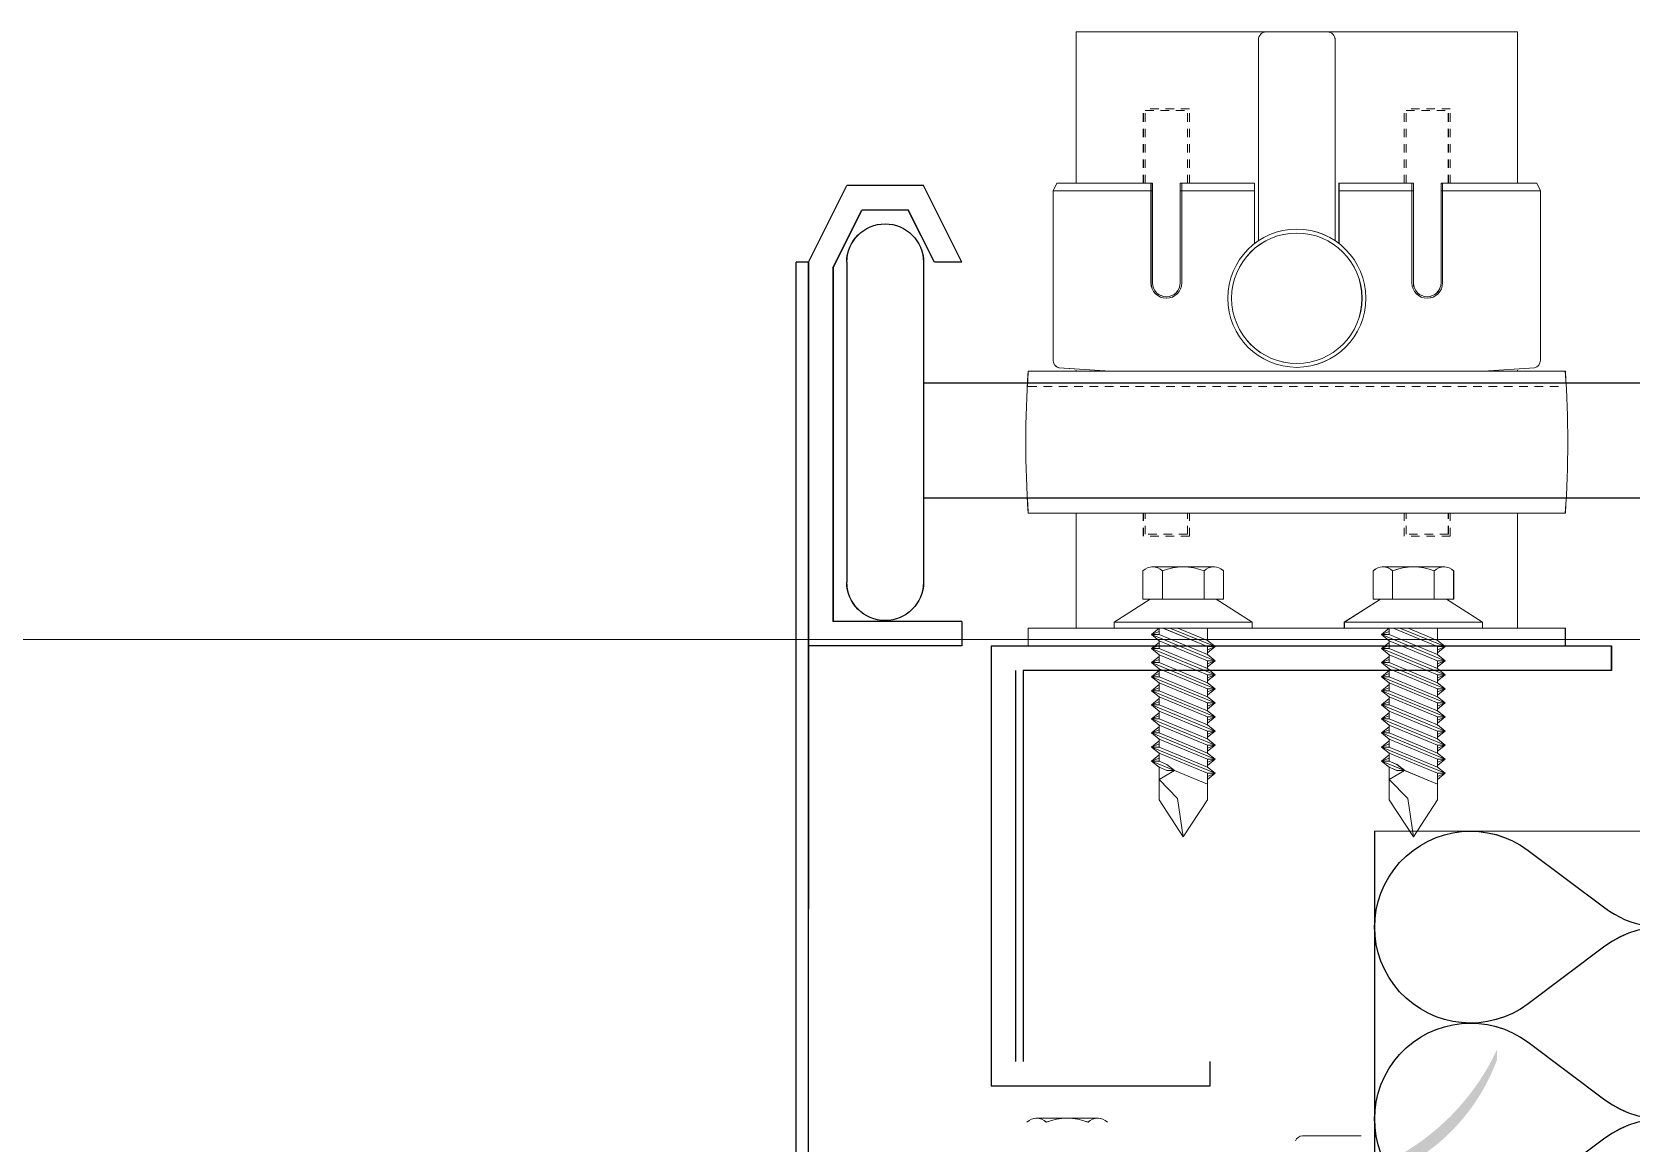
# Model space of a CAD drawing. Header units: millimetres. Extents: x 3546612 to 5615882, y 547008 to 3162891.
# Drawn here: x 5400125 to 5400333.5, y 2445301.9 to 2445446.7 of the extents above; entities that cross this region are included whole.
import ezdxf

# ---------------------------------------------------------------- set-up
doc = ezdxf.new("R2010")
doc.units = ezdxf.units.MM
doc.linetypes.add('XR-평면도$0$HID', pattern=[2, 1.1, -0.9])
for name, color, linetype, lineweight in [('XR-평면도$0$A-CNTL', 9, 'Continuous', 15), ('XR-평면도$0$A-CONC-LIN1', 9, 'Continuous', 40), ('XR-평면도$0$A-DWXM-SHUT', 9, 'Continuous', 25), ('XR-평면도$0$A-FFXM-EQP', 9, 'Continuous', 15), ('XR-평면도$0$A-WAXM-PANL', 9, 'Continuous', 20)]:
    doc.layers.add(name, color=color, linetype=linetype, lineweight=lineweight)
doc.layers.add('XR-평면도$0$HAT', color=9, linetype='Continuous')

# ---------------------------------------------------------------- blocks, each defined once
blk = doc.blocks.new('XR-평면도$0$중심선(210216)')
at = {"layer": 'XR-평면도$0$A-CNTL', "ltscale": 300}
blk.add_lwpolyline([(-10000, 106000), (186000, 106000)], dxfattribs=at)
blk = doc.blocks.new('XR-평면도$0$단열재(PANEL)')
at = {"layer": 'XR-평면도$0$HAT'}
blk.add_lwpolyline([(-40, 730, 2), (-40, 770), (-60, 755, -2.000000000000001), (-60, 795), (-40, 780, 2), (-40, 820), (-60, 805, -2.000000000000001), (-60, 845), (-40, 830, 0.5097583433887193), (-1.337641983787762, 841.9319882801028, 0.5097583433887193)], format="xyb", dxfattribs=at)
blk = doc.blocks.new('XR-평면도$0$셔터(9600)230515')
at = {"layer": 'XR-평면도$0$A-FFXM-EQP'}
h = blk.add_hatch(color=256, dxfattribs=at)
h.paths.add_polyline_path([(9728.397390720844, 328.7435445988376, 0.0163060599630648), (9730.06910590589, 328.4705163294275, 1.195216071426934), (9732.318687831461, 330.0361336262722, 0.5433413256729775), (9730.03388345003, 329.5490610727866, -0.0136969446400019), (9728.397390720844, 329.976572820713)])
h.paths.add_polyline_path([(9728.397390720844, 328.7435445988376), (9728.397390720844, 329.976572820713, -0.0123550019948872), (9726.943266180753, 330.4385669248004), (9726.779162024557, 330.4385669248004, -0.2136446565201314), (9726.089404357075, 330.7473888860841, -0.1952151342262193), (9709.052759034037, 346.5337131561537), (9709.052759034037, 345.2237729037006, 0.2612675896303575)])
at = {"layer": 'XR-평면도$0$A-DWXM-SHUT', "ltscale": 20}
for p, q in [((9778.799999901503, 449.1499967547425), (9783.799999901503, 459.1499967547425)), ((9783.799999901503, 459.1499967547425), (9793.799999901503, 459.1499967547425)), ((9798.799999901503, 449.1499967547425), (9793.799999901503, 459.1499967547425)), ((9782.377708667367, 449.1499967547425), (9785.777708665877, 455.9499967517622)), ((9785.777708665877, 455.9499967517622), (9791.822291137129, 455.9499967517622)), ((9795.599999902248, 448.3945792215236), (9791.822291137129, 455.9499967517622)), ((9778.799999901503, 449.1499967547425), (9782.377708667367, 449.1499967547425)), ((9783.799999897778, 449.1499967547425), (9783.799999897778, 407.4499967517622)), ((9793.799999901503, 449.1499967547425), (9793.799999901503, 407.4499967517622)), ((9795.599999902248, 448.3945792215236), (9795.599999902248, 402.3499967502721)), ((9798.799999901503, 449.1499967547425), (9798.799999901503, 364.886421811796)), ((9798.799999901503, 326.5999967844982), (9798.799999901503, 449.1499967547425)), ((9798.799999901503, 449.1499967547425), (9800.399999902993, 449.1499967547425)), ((9800.399999902993, 324.9999967830081), (9800.399999902993, 449.1499967547425)), ((9783.799999897778, 433.4499967517622), (9599.676910248994, 433.4499967517622)), ((9783.799999897778, 418.4499967517622), (9599.676910248994, 418.4499967517622)), ((9778.799999901503, 402.3499967502721), (9795.599999902248, 402.3499967502721)), ((9778.799999901503, 402.3499967502721), (9778.799999901503, 399.1499967547425)), ((9774.999999897032, 399.1499967547425), (9694.156135299652, 399.1499967547425)), ((9694.156135299652, 399.1499967547425), (9694.156135299652, 395.9499967517622)), ((9774.999999900758, 399.1499967547425), (9694.156135303378, 399.1499967547425)), ((9774.999999900758, 399.1499967547425), (9774.999999900758, 341.7999967532523)), ((9778.799999901503, 399.1499967547425), (9798.799999901503, 399.1499967547425)), ((9694.156135299652, 395.9499967517622), (9770.799999897778, 395.9499967517622)), ((9770.799999901503, 395.9499967517622), (9770.799999901503, 344.9999967562326)), ((9771.799999901503, 395.9499967517622), (9771.799999901503, 344.9999967562326)), ((9746.451523558646, 341.7999967532523), (9746.451523558646, 344.9999967562326)), ((9774.999999900758, 341.7999967532523), (9746.451523558646, 341.7999967532523))]:
    blk.add_line(p, q, dxfattribs=at)
for centre, start, end in [((9788.799999901503, 449.1499967547425, 1.862677123654066e-09), 0, 180), ((9788.799999901503, 407.4499967517622, 1.862677123654066e-09), 180, 0)]:
    blk.add_arc(centre, 5, start, end, dxfattribs=at)
at = {"layer": 'XR-평면도$0$A-FFXM-EQP'}
for p, q in [((9706.39982963115, 459.4499967517622), (9706.39982963115, 479.1499967547425)), ((9763.89982963115, 479.1499967547425), (9706.39982963115, 479.1499967547425)), ((9730.14982963115, 451.9333115266927), (9730.14982963115, 478.1499967547425)), ((9739.14982963115, 479.1499967547425), (9731.14982963115, 479.1499967547425)), ((9740.14982963115, 451.9333115266927), (9740.14982963115, 478.1499967547425)), ((9763.89982963115, 479.1499967547425), (9763.89982963115, 459.4499967517622)), ((9703.39982963115, 458.4499967517622), (9703.87000957638, 459.4499967517622)), ((9716.34982963413, 459.4499967517622), (9703.87000957638, 459.4499967517622)), ((9716.14982963115, 446.4499967517622), (9716.14982963115, 459.4499967517622)), ((9716.34982963413, 446.4499967517622), (9716.34982963413, 459.4499967517622)), ((9719.949829631894, 446.4499967517622), (9719.949829631894, 459.4499967517622)), ((9729.64982963115, 459.4499967517622), (9719.949829631894, 459.4499967517622)), ((9720.14982963115, 446.4499967517622), (9720.14982963115, 459.4499967517622)), ((9729.64982963115, 459.4499967517622), (9729.64982963115, 451.57390017531)), ((9740.64982963115, 459.4499967517622), (9740.64982963115, 451.57390017531)), ((9750.34982963413, 459.4499967517622), (9740.64982963115, 459.4499967517622)), ((9750.14982963115, 446.4499967517622), (9750.14982963115, 459.4499967517622)), ((9750.34982963413, 446.4499967517622), (9750.34982963413, 459.4499967517622)), ((9753.949829631894, 446.4499967517622), (9753.949829631894, 459.4499967517622)), ((9766.429649689644, 459.4499967517622), (9753.949829631894, 459.4499967517622)), ((9754.14982963115, 446.4499967517622), (9754.14982963115, 459.4499967517622)), ((9766.89982963115, 458.4499967517622), (9766.429649689644, 459.4499967517622)), ((9703.39982963115, 458.4499967517622), (9703.39982963115, 436.3634037124284)), ((9716.34982963413, 458.4499967517622), (9703.39982963115, 458.4499967517622)), ((9729.64982963115, 458.4499967517622), (9719.949829631894, 458.4499967517622)), ((9750.34982963413, 458.4499967517622), (9740.64982963115, 458.4499967517622)), ((9766.89982963115, 458.4499967517622), (9753.949829631894, 458.4499967517622)), ((9766.89982963115, 458.4499967517622), (9766.89982963115, 436.3634037124284)), ((9770.14982963115, 434.9499967517622), (9700.14982963115, 434.9499967517622)), ((9710.820690070688, 434.9499967517622), (9704.156266586333, 435.3935186462768)), ((9706.39982963115, 435.0675902562507), (9706.39982963115, 434.9499967517622)), ((9759.478969195336, 434.9499967517622), (9766.14339267969, 435.3935186462768)), ((9763.89982963115, 435.0675902562507), (9763.89982963115, 434.9499967517622)), ((9770.14982963115, 416.4499967517622), (9700.14982963115, 416.4499967517622)), ((9706.39982963115, 401.4499967517622), (9706.39982963115, 416.4499967517622)), ((9763.89982963115, 416.4499967517622), (9763.89982963115, 402.4499967517622)), ((9714.699829631894, 408.9499967517622), (9714.699829631894, 405.2499967562326)), ((9715.879510232657, 409.4499967517622), (9724.020149031132, 409.4499967517622)), ((9717.236283366978, 408.9499967517622), (9717.236283366978, 405.2499967562326)), ((9722.663375896811, 408.9499967517622), (9722.663375896811, 405.2499967562326)), ((9725.199829631894, 408.9499967517622), (9725.199829631894, 405.2499967562326)), ((9744.699829631894, 408.9499967517622), (9744.699829631894, 405.2499967562326)), ((9745.879510232657, 409.4499967517622), (9754.020149031132, 409.4499967517622)), ((9747.236283366978, 408.9499967517622), (9747.236283366978, 405.2499967562326)), ((9752.663375896811, 408.9499967517622), (9752.663375896811, 405.2499967562326)), ((9755.199829631894, 408.9499967517622), (9755.199829631894, 405.2499967562326)), ((9714.699829631894, 405.2499967562326), (9725.199829631894, 405.2499967562326)), ((9744.699829631894, 405.2499967562326), (9755.199829631894, 405.2499967562326)), ((9706.39982963115, 401.4499967517622), (9706.39982963115, 402.4499967517622)), ((9763.89982963115, 401.4499967517622), (9763.89982963115, 402.4499967517622)), ((9770.14982963115, 401.4499967517622), (9700.14982963115, 401.4499967517622)), ((9700.14982963115, 401.4499967517622), (9700.14982963115, 399.1499967547425)), ((9715.799829633384, 399.0501172142394), (9721.704430972635, 401.4499967517622)), ((9715.799829633384, 397.2171172099479), (9724.09982963413, 400.6345430882939)), ((9715.799829633384, 397.2171172099479), (9724.09982963413, 400.6345430882939)), ((9716.799829633384, 399.8542174147733), (9716.799829633384, 401.4499967517622)), ((9723.09982963413, 400.6345430882939), (9723.09982963413, 401.4499967517622)), ((9745.799829633384, 399.0501172142394), (9751.704430972635, 401.4499967517622)), ((9745.799829633384, 397.2171172099479), (9754.09982963413, 400.6345430882939)), ((9745.799829633384, 397.2171172099479), (9754.09982963413, 400.6345430882939)), ((9746.799829633384, 399.8542174147733), (9746.799829633384, 401.4499967517622)), ((9753.09982963413, 400.6345430882939), (9753.09982963413, 401.4499967517622)), ((9770.14982963115, 401.4499967517622), (9770.14982963115, 399.1499967547425)), ((9715.799829633384, 395.3841172131069), (9724.09982963413, 398.8015430840023)), ((9715.799829633384, 395.3841172131069), (9724.09982963413, 398.8015430840023)), ((9716.799829633384, 398.0212174179323), (9716.799829633384, 399.0501172142394)), ((9723.09982963413, 398.8015430840023), (9723.09982963413, 399.8304428803094)), ((9745.799829633384, 395.3841172131069), (9754.09982963413, 398.8015430840023)), ((9745.799829633384, 395.3841172131069), (9754.09982963413, 398.8015430840023)), ((9746.799829633384, 398.0212174179323), (9746.799829633384, 399.0501172142394)), ((9753.09982963413, 398.8015430840023), (9753.09982963413, 399.8304428803094)), ((9715.799829633384, 393.5511172088154), (9724.09982963413, 396.9685430871614)), ((9715.799829633384, 393.5511172088154), (9724.09982963413, 396.9685430871614)), ((9716.799829633384, 396.1882174136408), (9716.799829633384, 397.2171172099479)), ((9723.09982963413, 396.9685430871614), (9723.09982963413, 397.9974428834685)), ((9723.09982963413, 395.1355430903204), (9723.09982963413, 396.1644428791769)), ((9745.799829633384, 393.5511172088154), (9754.09982963413, 396.9685430871614)), ((9745.799829633384, 393.5511172088154), (9754.09982963413, 396.9685430871614)), ((9746.799829633384, 396.1882174136408), (9746.799829633384, 397.2171172099479)), ((9753.09982963413, 396.9685430871614), (9753.09982963413, 397.9974428834685)), ((9753.09982963413, 395.1355430903204), (9753.09982963413, 396.1644428791769)), ((9715.799829633384, 391.7181172119745), (9724.09982963413, 395.1355430903204)), ((9715.799829633384, 391.7181172119745), (9724.09982963413, 395.1355430903204)), ((9716.799829633384, 394.3552174167999), (9716.799829633384, 395.3841172131069)), ((9723.09982963413, 393.3025430860289), (9723.09982963413, 394.331442882336)), ((9745.799829633384, 391.7181172119745), (9754.09982963413, 395.1355430903204)), ((9745.799829633384, 391.7181172119745), (9754.09982963413, 395.1355430903204)), ((9746.799829633384, 394.3552174167999), (9746.799829633384, 395.3841172131069)), ((9753.09982963413, 393.3025430860289), (9753.09982963413, 394.331442882336)), ((9715.799829633384, 389.8851172076829), (9724.09982963413, 393.3025430860289)), ((9715.799829633384, 389.8851172076829), (9724.09982963413, 393.3025430860289)), ((9716.799829633384, 392.5222174199589), (9716.799829633384, 393.5511172088154)), ((9723.09982963413, 391.4695430891879), (9723.09982963413, 392.4984428780444)), ((9745.799829633384, 389.8851172076829), (9754.09982963413, 393.3025430860289)), ((9745.799829633384, 389.8851172076829), (9754.09982963413, 393.3025430860289)), ((9746.799829633384, 392.5222174199589), (9746.799829633384, 393.5511172088154)), ((9753.09982963413, 391.4695430891879), (9753.09982963413, 392.4984428780444)), ((9715.799829633384, 388.052117210842), (9724.09982963413, 391.4695430891879)), ((9715.799829633384, 388.052117210842), (9724.09982963413, 391.4695430891879)), ((9716.799829633384, 390.6892174156674), (9716.799829633384, 391.7181172119745)), ((9716.799829633384, 388.8562174188264), (9716.799829633384, 389.8851172076829)), ((9723.09982963413, 389.6365430848964), (9723.09982963413, 390.6654428812035)), ((9745.799829633384, 388.052117210842), (9754.09982963413, 391.4695430891879)), ((9745.799829633384, 388.052117210842), (9754.09982963413, 391.4695430891879)), ((9746.799829633384, 390.6892174156674), (9746.799829633384, 391.7181172119745)), ((9746.799829633384, 388.8562174188264), (9746.799829633384, 389.8851172076829)), ((9753.09982963413, 389.6365430848964), (9753.09982963413, 390.6654428812035)), ((9715.799829633384, 386.219117214001), (9724.09982963413, 389.6365430848964)), ((9715.799829633384, 386.219117214001), (9724.09982963413, 389.6365430848964)), ((9715.799829633384, 384.3861172097095), (9724.09982963413, 387.8035430880554)), ((9715.799829633384, 384.3861172097095), (9724.09982963413, 387.8035430880554)), ((9716.799829633384, 387.0232174145349), (9716.799829633384, 388.052117210842)), ((9723.09982963413, 387.8035430880554), (9723.09982963413, 388.8324428843625)), ((9745.799829633384, 386.219117214001), (9754.09982963413, 389.6365430848964)), ((9745.799829633384, 386.219117214001), (9754.09982963413, 389.6365430848964)), ((9745.799829633384, 384.3861172097095), (9754.09982963413, 387.8035430880554)), ((9745.799829633384, 384.3861172097095), (9754.09982963413, 387.8035430880554)), ((9746.799829633384, 387.0232174145349), (9746.799829633384, 388.052117210842)), ((9753.09982963413, 387.8035430880554), (9753.09982963413, 388.8324428843625)), ((9715.799829633384, 382.5531172128685), (9724.09982963413, 385.9705430837639)), ((9715.799829633384, 382.5531172128685), (9724.09982963413, 385.9705430837639)), ((9716.799829633384, 385.1902174176939), (9716.799829633384, 386.219117214001)), ((9723.09982963413, 385.9705430837639), (9723.09982963413, 386.999442880071)), ((9745.799829633384, 382.5531172128685), (9754.09982963413, 385.9705430837639)), ((9745.799829633384, 382.5531172128685), (9754.09982963413, 385.9705430837639)), ((9746.799829633384, 385.1902174176939), (9746.799829633384, 386.219117214001)), ((9753.09982963413, 385.9705430837639), (9753.09982963413, 386.999442880071)), ((9716.799829633384, 383.3572174134024), (9716.799829633384, 384.3861172097095)), ((9721.091663648784, 382.8989666672715), (9724.09982963413, 384.137543086923)), ((9721.091663648784, 382.8989666672715), (9724.09982963413, 384.137543086923)), ((9723.09982963413, 384.137543086923), (9723.09982963413, 385.16644288323)), ((9746.799829633384, 383.3572174134024), (9746.799829633384, 384.3861172097095)), ((9751.091663648784, 382.8989666672715), (9754.09982963413, 384.137543086923)), ((9751.091663648784, 382.8989666672715), (9754.09982963413, 384.137543086923)), ((9753.09982963413, 384.137543086923), (9753.09982963413, 385.16644288323)), ((9716.799829633384, 379.080996756471), (9716.799829633384, 382.5531172128685)), ((9723.09982963413, 379.080996756471), (9723.09982963413, 383.3334428789385)), ((9746.799829633384, 379.080996756471), (9746.799829633384, 382.5531172128685)), ((9753.09982963413, 379.080996756471), (9753.09982963413, 383.3334428789385)), ((9761.006167152374, 337.5991856055625), (9769.146805947124, 337.5991856055625)), ((9761.006167152374, 337.5991856055625, -1.9406158230204e-06), (9769.146805947124, 337.5991856055625, -1.9406158230204e-06)), ((9726.779162024557, 335.2871599728533), (9734.421648455262, 335.2871599728533)), ((9726.779162024557, 335.2871599728533, -1.9406158230204e-06), (9734.421648455262, 335.2871599728533, -1.9406158230204e-06))]:
    blk.add_line(p, q, dxfattribs=at)
at = {"layer": 'XR-평면도$0$A-FFXM-EQP', "linetype": 'XR-평면도$0$HID'}
for p, q in [((9715.14982963115, 459.4499967517622), (9715.14982963115, 469.1499967547425)), ((9715.14982963115, 469.1499967547425), (9721.14982963115, 469.1499967547425)), ((9721.14982963115, 459.4499967517622), (9721.14982963115, 469.1499967547425)), ((9749.14982963115, 459.4499967517622), (9749.14982963115, 469.1499967547425)), ((9749.14982963115, 469.1499967547425), (9755.14982963115, 469.1499967547425)), ((9755.14982963115, 459.4499967517622), (9755.14982963115, 469.1499967547425)), ((9715.39982963115, 459.4499967517622), (9715.39982963115, 468.8999967547425)), ((9720.89982963115, 468.8999967547425), (9715.39982963115, 468.8999967547425)), ((9720.89982963115, 459.4499967517622), (9720.89982963115, 468.8999967547425)), ((9749.39982963115, 459.4499967517622), (9749.39982963115, 468.8999967547425)), ((9754.89982963115, 468.8999967547425), (9749.39982963115, 468.8999967547425)), ((9754.89982963115, 459.4499967517622), (9754.89982963115, 468.8999967547425)), ((9770.14982963115, 432.9499967517622), (9700.14982963115, 432.9499967517622)), ((9770.272512217462, 418.4499967517622), (9700.14982963115, 418.4499967517622)), ((9715.14982963115, 413.4499967517622), (9715.14982963115, 416.4499967517622)), ((9715.39982963115, 413.6999967517622), (9715.39982963115, 416.4499967517622)), ((9720.89982963115, 413.6999967517622), (9720.89982963115, 416.4499967517622)), ((9721.14982963115, 413.4499967517622), (9721.14982963115, 416.4499967517622)), ((9749.14982963115, 413.4499967517622), (9749.14982963115, 416.4499967517622)), ((9749.39982963115, 413.6999967517622), (9749.39982963115, 416.4499967517622)), ((9754.89982963115, 413.6999967517622), (9754.89982963115, 416.4499967517622)), ((9755.14982963115, 413.4499967517622), (9755.14982963115, 416.4499967517622)), ((9715.14982963115, 413.4499967517622), (9721.14982963115, 413.4499967517622)), ((9715.39982963115, 413.6999967517622), (9720.89982963115, 413.6999967517622)), ((9749.14982963115, 413.4499967517622), (9755.14982963115, 413.4499967517622)), ((9749.39982963115, 413.6999967517622), (9754.89982963115, 413.6999967517622))]:
    blk.add_line(p, q, dxfattribs=at)
at = {"layer": 'XR-평면도$0$A-FFXM-EQP', "color": 7}
blk.add_line((9770.14982963115, 399.1499967547425), (9700.14982963115, 399.1499967547425), dxfattribs=at)
at = {"layer": 'XR-평면도$0$A-FFXM-EQP'}
for points in [[(9724.24982963264, 405.2499967562326), (9715.64982963115, 405.2499967562326), (9710.949829631894, 402.2499967562326), (9728.949829631894, 402.2499967562326)], [(9754.24982963264, 405.2499967562326), (9745.64982963115, 405.2499967562326), (9740.949829631894, 402.2499967562326), (9758.949829631894, 402.2499967562326)], [(9728.949829631894, 402.2499967562326), (9710.949829631894, 402.2499967562326), (9710.949829631894, 401.4499967517622), (9728.949829631894, 401.4499967517622)], [(9758.949829631894, 402.2499967562326), (9740.949829631894, 402.2499967562326), (9740.949829631894, 401.4499967517622), (9758.949829631894, 401.4499967517622)], [(9724.09982963413, 400.6345430882939), (9723.09982963413, 399.8304428803094), (9716.799829633384, 397.2171172099479), (9715.799829633384, 397.2171172099479), (9716.799829633384, 398.0212174179323), (9723.09982963413, 400.6345430882939)], [(9754.09982963413, 400.6345430882939), (9753.09982963413, 399.8304428803094), (9746.799829633384, 397.2171172099479), (9745.799829633384, 397.2171172099479), (9746.799829633384, 398.0212174179323), (9753.09982963413, 400.6345430882939)], [(9724.09982963413, 398.8015430840023), (9723.09982963413, 397.9974428834685), (9716.799829633384, 395.3841172131069), (9715.799829633384, 395.3841172131069), (9716.799829633384, 396.1882174136408), (9723.09982963413, 398.8015430840023)], [(9754.09982963413, 398.8015430840023), (9753.09982963413, 397.9974428834685), (9746.799829633384, 395.3841172131069), (9745.799829633384, 395.3841172131069), (9746.799829633384, 396.1882174136408), (9753.09982963413, 398.8015430840023)], [(9724.09982963413, 396.9685430871614), (9723.09982963413, 396.1644428791769), (9716.799829633384, 393.5511172088154), (9715.799829633384, 393.5511172088154), (9716.799829633384, 394.3552174167999), (9723.09982963413, 396.9685430871614)], [(9754.09982963413, 396.9685430871614), (9753.09982963413, 396.1644428791769), (9746.799829633384, 393.5511172088154), (9745.799829633384, 393.5511172088154), (9746.799829633384, 394.3552174167999), (9753.09982963413, 396.9685430871614)], [(9724.09982963413, 395.1355430903204), (9723.09982963413, 394.331442882336), (9716.799829633384, 391.7181172119745), (9715.799829633384, 391.7181172119745), (9716.799829633384, 392.5222174199589), (9723.09982963413, 395.1355430903204)], [(9754.09982963413, 395.1355430903204), (9753.09982963413, 394.331442882336), (9746.799829633384, 391.7181172119745), (9745.799829633384, 391.7181172119745), (9746.799829633384, 392.5222174199589), (9753.09982963413, 395.1355430903204)], [(9724.09982963413, 393.3025430860289), (9723.09982963413, 392.4984428780444), (9716.799829633384, 389.8851172076829), (9715.799829633384, 389.8851172076829), (9716.799829633384, 390.6892174156674), (9723.09982963413, 393.3025430860289)], [(9754.09982963413, 393.3025430860289), (9753.09982963413, 392.4984428780444), (9746.799829633384, 389.8851172076829), (9745.799829633384, 389.8851172076829), (9746.799829633384, 390.6892174156674), (9753.09982963413, 393.3025430860289)], [(9724.09982963413, 391.4695430891879), (9723.09982963413, 390.6654428812035), (9716.799829633384, 388.052117210842), (9715.799829633384, 388.052117210842), (9716.799829633384, 388.8562174188264), (9723.09982963413, 391.4695430891879)], [(9754.09982963413, 391.4695430891879), (9753.09982963413, 390.6654428812035), (9746.799829633384, 388.052117210842), (9745.799829633384, 388.052117210842), (9746.799829633384, 388.8562174188264), (9753.09982963413, 391.4695430891879)], [(9724.09982963413, 389.6365430848964), (9723.09982963413, 388.8324428843625), (9716.799829633384, 386.219117214001), (9715.799829633384, 386.219117214001), (9716.799829633384, 387.0232174145349), (9723.09982963413, 389.6365430848964)], [(9724.09982963413, 387.8035430880554), (9723.09982963413, 386.999442880071), (9716.799829633384, 384.3861172097095), (9715.799829633384, 384.3861172097095), (9716.799829633384, 385.1902174176939), (9723.09982963413, 387.8035430880554)], [(9754.09982963413, 389.6365430848964), (9753.09982963413, 388.8324428843625), (9746.799829633384, 386.219117214001), (9745.799829633384, 386.219117214001), (9746.799829633384, 387.0232174145349), (9753.09982963413, 389.6365430848964)], [(9754.09982963413, 387.8035430880554), (9753.09982963413, 386.999442880071), (9746.799829633384, 384.3861172097095), (9745.799829633384, 384.3861172097095), (9746.799829633384, 385.1902174176939), (9753.09982963413, 387.8035430880554)], [(9724.09982963413, 385.9705430837639), (9723.09982963413, 385.16644288323), (9716.799829633384, 382.5531172128685), (9715.799829633384, 382.5531172128685), (9716.799829633384, 383.3572174134024), (9723.09982963413, 385.9705430837639)], [(9754.09982963413, 385.9705430837639), (9753.09982963413, 385.16644288323), (9746.799829633384, 382.5531172128685), (9745.799829633384, 382.5531172128685), (9746.799829633384, 383.3572174134024), (9753.09982963413, 385.9705430837639)], [(9724.09982963413, 384.137543086923), (9723.09982963413, 383.3334428789385), (9722.091663648784, 382.8989666672715), (9721.091663648784, 382.8989666672715), (9722.091663648784, 383.7030668752559), (9723.09982963413, 384.137543086923)], [(9754.09982963413, 384.137543086923), (9753.09982963413, 383.3334428789385), (9752.091663648784, 382.8989666672715), (9751.091663648784, 382.8989666672715), (9752.091663648784, 383.7030668752559), (9753.09982963413, 384.137543086923)]]:
    blk.add_lwpolyline(points, close=True, dxfattribs=at)
for points in [[(9722.585270495563, 401.4499967517622), (9716.799829633384, 399.0501172142394), (9715.799829633384, 399.0501172142394), (9716.799829633384, 399.8542174147733), (9720.646808957159, 401.4499967517622)], [(9723.09982963413, 401.0365931885608), (9724.09982963413, 400.6345430882939), (9723.09982963413, 401.4386432962783)], [(9752.585270495563, 401.4499967517622), (9746.799829633384, 399.0501172142394), (9745.799829633384, 399.0501172142394), (9746.799829633384, 399.8542174147733), (9750.646808957159, 401.4499967517622)], [(9753.09982963413, 401.0365931885608), (9754.09982963413, 400.6345430882939), (9753.09982963413, 401.4386432962783)], [(9716.799829633384, 398.6480671065219), (9715.799829633384, 399.0501172142394), (9716.799829633384, 398.246017006255)], [(9723.09982963413, 399.2035931917198), (9724.09982963413, 398.8015430840023), (9723.09982963413, 399.6056432919868)], [(9746.799829633384, 398.6480671065219), (9745.799829633384, 399.0501172142394), (9746.799829633384, 398.246017006255)], [(9753.09982963413, 399.2035931917198), (9754.09982963413, 398.8015430840023), (9753.09982963413, 399.6056432919868)], [(9716.799829633384, 396.815067109681), (9715.799829633384, 397.2171172099479), (9716.799829633384, 396.4130170019635)], [(9716.799829633384, 396.815067109681), (9715.799829633384, 397.2171172099479), (9716.799829633384, 396.4130170019635)], [(9723.09982963413, 397.3705931874283), (9724.09982963413, 396.9685430871614), (9723.09982963413, 397.7726432951458)], [(9746.799829633384, 396.815067109681), (9745.799829633384, 397.2171172099479), (9746.799829633384, 396.4130170019635)], [(9746.799829633384, 396.815067109681), (9745.799829633384, 397.2171172099479), (9746.799829633384, 396.4130170019635)], [(9753.09982963413, 397.3705931874283), (9754.09982963413, 396.9685430871614), (9753.09982963413, 397.7726432951458)], [(9716.799829633384, 394.9820671053894), (9715.799829633384, 395.3841172131069), (9716.799829633384, 394.5800170051225)], [(9716.799829633384, 394.9820671053894), (9715.799829633384, 395.3841172131069), (9716.799829633384, 394.5800170051225)], [(9723.09982963413, 395.5375931905874), (9724.09982963413, 395.1355430903204), (9723.09982963413, 395.9396432908543)], [(9723.09982963413, 393.7045931937464), (9724.09982963413, 393.3025430860289), (9723.09982963413, 394.1066432940133)], [(9746.799829633384, 394.9820671053894), (9745.799829633384, 395.3841172131069), (9746.799829633384, 394.5800170051225)], [(9746.799829633384, 394.9820671053894), (9745.799829633384, 395.3841172131069), (9746.799829633384, 394.5800170051225)], [(9753.09982963413, 395.5375931905874), (9754.09982963413, 395.1355430903204), (9753.09982963413, 395.9396432908543)], [(9753.09982963413, 393.7045931937464), (9754.09982963413, 393.3025430860289), (9753.09982963413, 394.1066432940133)], [(9716.799829633384, 393.1490671085485), (9715.799829633384, 393.5511172088154), (9716.799829633384, 392.747017000831)], [(9716.799829633384, 393.1490671085485), (9715.799829633384, 393.5511172088154), (9716.799829633384, 392.747017000831)], [(9723.09982963413, 391.8715931894549), (9724.09982963413, 391.4695430891879), (9723.09982963413, 392.2736432971724)], [(9746.799829633384, 393.1490671085485), (9745.799829633384, 393.5511172088154), (9746.799829633384, 392.747017000831)], [(9746.799829633384, 393.1490671085485), (9745.799829633384, 393.5511172088154), (9746.799829633384, 392.747017000831)], [(9753.09982963413, 391.8715931894549), (9754.09982963413, 391.4695430891879), (9753.09982963413, 392.2736432971724)], [(9716.799829633384, 391.3160671042569), (9715.799829633384, 391.7181172119745), (9716.799829633384, 390.91401700399)], [(9716.799829633384, 391.3160671042569), (9715.799829633384, 391.7181172119745), (9716.799829633384, 390.91401700399)], [(9716.799829633384, 389.483067107416), (9715.799829633384, 389.8851172076829), (9716.799829633384, 389.0810170071491)], [(9716.799829633384, 389.483067107416), (9715.799829633384, 389.8851172076829), (9716.799829633384, 389.0810170071491)], [(9723.09982963413, 390.0385931926139), (9724.09982963413, 389.6365430848964), (9723.09982963413, 390.4406432928808)], [(9746.799829633384, 391.3160671042569), (9745.799829633384, 391.7181172119745), (9746.799829633384, 390.91401700399)], [(9746.799829633384, 391.3160671042569), (9745.799829633384, 391.7181172119745), (9746.799829633384, 390.91401700399)], [(9746.799829633384, 389.483067107416), (9745.799829633384, 389.8851172076829), (9746.799829633384, 389.0810170071491)], [(9746.799829633384, 389.483067107416), (9745.799829633384, 389.8851172076829), (9746.799829633384, 389.0810170071491)], [(9753.09982963413, 390.0385931926139), (9754.09982963413, 389.6365430848964), (9753.09982963413, 390.4406432928808)], [(9716.799829633384, 387.650067110575), (9715.799829633384, 388.052117210842), (9716.799829633384, 387.2480170028575)], [(9716.799829633384, 387.650067110575), (9715.799829633384, 388.052117210842), (9716.799829633384, 387.2480170028575)], [(9723.09982963413, 388.2055931883224), (9724.09982963413, 387.8035430880554), (9723.09982963413, 388.6076432960399)], [(9746.799829633384, 387.650067110575), (9745.799829633384, 388.052117210842), (9746.799829633384, 387.2480170028575)], [(9746.799829633384, 387.650067110575), (9745.799829633384, 388.052117210842), (9746.799829633384, 387.2480170028575)], [(9753.09982963413, 388.2055931883224), (9754.09982963413, 387.8035430880554), (9753.09982963413, 388.6076432960399)], [(9716.799829633384, 385.8170671062835), (9715.799829633384, 386.219117214001), (9716.799829633384, 385.4150170060166)], [(9716.799829633384, 385.8170671062835), (9715.799829633384, 386.219117214001), (9716.799829633384, 385.4150170060166)], [(9723.09982963413, 386.3725931914814), (9724.09982963413, 385.9705430837639), (9723.09982963413, 386.7746432917484)], [(9746.799829633384, 385.8170671062835), (9745.799829633384, 386.219117214001), (9746.799829633384, 385.4150170060166)], [(9746.799829633384, 385.8170671062835), (9745.799829633384, 386.219117214001), (9746.799829633384, 385.4150170060166)], [(9753.09982963413, 386.3725931914814), (9754.09982963413, 385.9705430837639), (9753.09982963413, 386.7746432917484)], [(9716.799829633384, 383.9840671094425), (9715.799829633384, 384.3861172097095), (9716.799829633384, 383.582017001725)], [(9716.799829633384, 383.9840671094425), (9715.799829633384, 384.3861172097095), (9716.799829633384, 383.582017001725)], [(9723.09982963413, 384.5395931871899), (9724.09982963413, 384.137543086923), (9723.09982963413, 384.9416432949074)], [(9746.799829633384, 383.9840671094425), (9745.799829633384, 384.3861172097095), (9746.799829633384, 383.582017001725)], [(9746.799829633384, 383.9840671094425), (9745.799829633384, 384.3861172097095), (9746.799829633384, 383.582017001725)], [(9753.09982963413, 384.5395931871899), (9754.09982963413, 384.137543086923), (9753.09982963413, 384.9416432949074)], [(9716.799829633384, 382.151067105151), (9715.799829633384, 382.5531172128685), (9716.799829633384, 381.7490170048841)], [(9716.799829633384, 382.151067105151), (9715.799829633384, 382.5531172128685), (9716.799829633384, 381.7490170048841)], [(9716.799829633384, 381.1221673162945), (9721.08813207358, 382.9266897710331), (9723.09982963413, 381.7553330855735), (9720.681764030307, 379.2543282779225), (9719.949829631894, 374.2809967520006)], [(9746.799829633384, 382.151067105151), (9745.799829633384, 382.5531172128685), (9746.799829633384, 381.7490170048841)], [(9746.799829633384, 382.151067105151), (9745.799829633384, 382.5531172128685), (9746.799829633384, 381.7490170048841)], [(9746.799829633384, 381.1221673162945), (9751.08813207358, 382.9266897710331), (9753.09982963413, 381.7553330855735), (9750.681764030307, 379.2543282779225), (9749.949829631894, 374.2809967520006)], [(9723.09982963413, 379.080996756471), (9719.949829631894, 374.2809967520006), (9716.799829633384, 379.080996756471)], [(9753.09982963413, 379.080996756471), (9749.949829631894, 374.2809967520006), (9746.799829633384, 379.080996756471)]]:
    blk.add_lwpolyline(points, dxfattribs=at)
for radius in [9, 8.5]:
    blk.add_circle((9735.14982963115, 444.4499967517622, 1.862677123654066e-09), radius, dxfattribs=at)
for centre, radius, start, end in [((9731.14982963115, 478.1499967547425, 1.862677123654066e-09), 1, 90, 180), ((9739.14982963115, 478.1499967547425, 1.862677123654066e-09), 1, 0, 90), ((9718.14982963115, 446.4499967517622, 1.862677123654066e-09), 2, 180, 270), ((9718.14982963115, 446.4499967517622, 1.862677123654066e-09), 1.79999999993015, 180, 270), ((9718.14982963115, 446.4499967517622, 1.862677123654066e-09), 2, 270, 0), ((9718.14982963115, 446.4499967517622, 1.862677123654066e-09), 1.800000000046566, 270, 0), ((9752.14982963115, 446.4499967517622, 1.862677123654066e-09), 2, 180, 270), ((9752.14982963115, 446.4499967517622, 1.862677123654066e-09), 1.79999999993015, 180, 270), ((9752.14982963115, 446.4499967517622, 1.862677123654066e-09), 1.800000000046566, 270, 0), ((9752.14982963115, 446.4499967517622, 1.862677123654066e-09), 2, 270, 0), ((9704.39982963115, 436.3634037124284, 1.862677123654066e-09), 0.9999999999634308, 180, 255.9030697463842), ((9765.89982963115, 436.3634037124284, 1.862677123654066e-09), 1.000000000058207, 284.0969302536158, 0), ((9834.581902665495, 425.6999967517622, 1.862677123654066e-09), 134.7499341760492, 176.0637972509578, 183.9362027490422), ((9635.717756596803, 425.6999967517622, 1.862677123654066e-09), 134.749934175941, 356.0637972509578, 3.936202749042191), ((9715.968056501299, 407.5915973680385, 1.862677123654066e-09), 1.858399387233435, 46.96620139713344, 133.0337986028666), ((9719.949829631894, 401.8366634222039, 1.862677123654066e-09), 7.613333333401559, 69.11948586372718, 110.8805141362728), ((9723.931602766215, 407.5915973680385, 1.862677123654066e-09), 1.858399387233435, 46.96620139713344, 133.0337986028666), ((9745.968056501299, 407.5915973680385, 1.862677123654066e-09), 1.858399387233435, 46.96620139713344, 133.0337986028666), ((9749.949829631894, 401.8366634222039, 1.862677123654066e-09), 7.613333333401559, 69.11948586372718, 110.8805141362728), ((9753.931602766215, 407.5915973680385, 1.862677123654066e-09), 1.858399387233435, 46.96620139713344, 133.0337986028666), ((9761.094713417291, 335.7407862143882, 1.862677123654066e-09), 1.858399387227786, 46.96620139713344, 133.0337986028666), ((9761.094713417291, 335.7407862143882, -1.938753145896746e-06), 1.858399387227785, 46.96620141586369, 133.0337985841363), ((9765.076486551612, 329.9858522685536, 1.862677123654066e-09), 7.613333333272044, 69.11948586372718, 110.8805141362728), ((9765.076486551612, 329.9858522685536, -1.938753145896746e-06), 7.61333333327204, 69.11948586372718, 110.8805141362728), ((9769.058259682208, 335.7407862143882, 1.862677123654066e-09), 1.858399387227786, 46.96620139713344, 133.0337986028666), ((9769.058259682208, 335.7407862143882, -1.938753145896746e-06), 1.858399387227785, 46.96620141586369, 133.0337985841363), ((9734.421648455262, 334.3624578612216), 0.9247021132075472, 17.3540246958927, 90), ((9734.421648455262, 334.3624578612216, -1.9406158230204e-06), 0.9247021132075468, 17.35402470964685, 90)]:
    blk.add_arc(centre, radius, start, end, dxfattribs=at)
at = {"layer": 'XR-평면도$0$A-WAXM-PANL', "elevation": -1.9406158230204e-06}
blk.add_lwpolyline([(9899.99999990099, -50.0000032169919), (9724.999999900758, -50.0000032169919), (9724.999999900758, 374.9999967832409), (9674.999999900758, 374.9999967832409), (9674.999999900758, -100.0000032169919), (9899.99999990099, -100.0000032169919)], dxfattribs=at)
at = {"xscale": -0.5, "yscale": 0.5, "zscale": 0.5}
blk.add_blockref('XR-평면도$0$단열재(PANEL)', (9674.999999900758, -50.00000643378007), dxfattribs=at)

msp = doc.modelspace()

# ---------------------------------------------------------------- block references
at = {"layer": 'XR-평면도$0$A-CNTL'}
msp.add_blockref('XR-평면도$0$중심선(210216)', (5322575.039183877, 2339367.564390804), dxfattribs=at)
at = {"layer": 'XR-평면도$0$A-CONC-LIN1', "xscale": -1}
for p in [(5410025.039183877, 2444967.56439402), (5410025.04634876, 2444967.56439402), (5410025.04634876, 2444967.56439402)]:
    msp.add_blockref('XR-평면도$0$셔터(9600)230515', p, dxfattribs=at)

doc.saveas('drawing.dxf')
